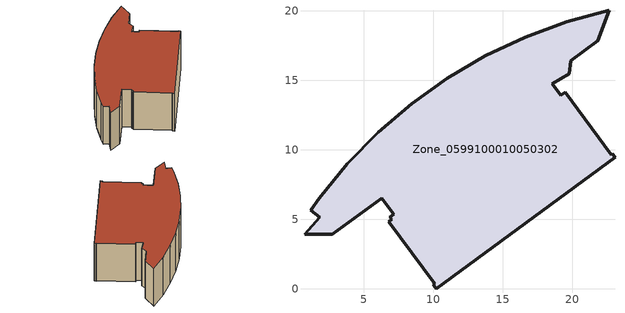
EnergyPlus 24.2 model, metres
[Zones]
Zone_0599100010050302
 floor ground (C_G): 11.01,15.14 13.74,16.74 16.61,18.09 19.58,19.19 22.64,20.02 21.82,17.82 19.88,16.41 19.76,15.45 18.53,14.76 19.15,13.9 19.48,14.14 22.78,9.65 22.87,9.72 23.06,9.47 10.19,0 9.99,0.27 10.09,0.34 6.78,4.83 6.99,4.99 6.85,5.14 7.14,5.35 6.29,6.52 2.71,3.92 0.72,3.91 1.83,5.14 1.18,5.63 1.79,6.52 3.8,8.97 6.01,11.24 8.43,13.3 z0
 wall outside (C_F): 6.29,6.52 7.14,5.35 6.85,5.14 6.99,4.99 6.78,4.83 10.09,0.34 9.99,0.27 10.19,0 23.06,9.47 22.87,9.72 22.78,9.65 19.48,14.14 19.15,13.9 18.53,14.76 19.76,15.45 19.88,16.41 21.82,17.82 22.64,20.02 19.58,19.19 16.61,18.09 13.74,16.74 11.01,15.14 8.43,13.3 6.01,11.24 3.8,8.97 1.79,6.52 1.18,5.63 1.83,5.14 0.72,3.91 2.71,3.92 6.29,6.52 z0:6.34
 roof outside (C_R): 2.71,3.92 6.29,6.52 7.14,5.35 6.85,5.14 6.99,4.99 6.78,4.83 10.09,0.34 9.99,0.27 10.19,0 23.06,9.47 22.87,9.72 22.78,9.65 19.48,14.14 19.15,13.9 18.53,14.76 19.76,15.45 19.88,16.41 21.82,17.82 22.64,20.02 19.58,19.19 16.61,18.09 13.74,16.74 11.01,15.14 8.43,13.3 6.01,11.24 3.8,8.97 1.79,6.52 1.18,5.63 1.83,5.14 0.72,3.91 z6.34
[BUILDING]
Pand.0599100010050302: North Axis=0; Terrain=City; Loads Convergence Tolerance Value=0.04; Temperature Convergence Tolerance Value=0.4; Solar Distribution=FullExterior; Maximum Number of Warmup Days=25; Minimum Number of Warmup Days=1
[Site:Location]
Rotterdam.The.Hague.AP_ZH_NLD Design_Conditions: Latitude=51.96; Longitude=4.45; Time Zone=1; Elevation=-4.5
[SITE:GROUNDTEMPERATURE:BUILDINGSURFACE]
18, 18, 18, 18, 18, 18, 18, 18, 18, 18, 18, 18
[MATERIAL] Thermal Absorptance=0.9; Solar Absorptance=0.7; Visible Absorptance=0.7
Name | Roughness | Thickness | Conductivity | Density | Specific Heat
G.D.1965 | MediumSmooth | 0.15 | 1 | 540 | 1210
F.D.1965 | Rough | 0.3 | 0.857143 | 1920 | 840
R.D.1965 | MediumRough | 0.2 | 0.08 | 1500 | 1000
[CONSTRUCTION]
C_G: G.D.1965
C_F: F.D.1965
C_R: R.D.1965
[ZONE]
Zone_0599100010050302: Type=1; Multiplier=1; Ceiling Height=Autocalculate; Volume=Autocalculate; Floor Area=autocalculate; Part of Total Floor Area=Yes
[ZONEINFILTRATION:DESIGNFLOWRATE]
Infil_Zone_0599100010050302: Zone or ZoneList or Space or SpaceList=Zone_0599100010050302; Schedule=AlwaysOn; Design Flow Rate Calculation Method=Flow/Area; Flow Rate per Floor Area=0.0042; Constant Term Coefficient=1; Temperature Term Coefficient=0; Velocity Term Coefficient=0; Velocity Squared Term Coefficient=0
[HVACTEMPLATE:ZONE:IDEALLOADSAIRSYSTEM]
Zone_0599100010050302: Maximum Heating Supply Air Temperature=50; Minimum Cooling Supply Air Temperature=13; Maximum Heating Supply Air Humidity Ratio=0.0156; Minimum Cooling Supply Air Humidity Ratio=0.0077; Heating Limit=NoLimit; Cooling Limit=NoLimit; Dehumidification Control Type=ConstantSensibleHeatRatio; Cooling Sensible Heat Ratio=0.7; Dehumidification Setpoint=60; Humidification Control Type=None; Humidification Setpoint=30; Outdoor Air Method=None; Outdoor Air Flow Rate per Person=0.00944; Outdoor Air Flow Rate per Zone Floor Area=0; Outdoor Air Flow Rate per Zone=0; Demand Controlled Ventilation Type=None; Outdoor Air Economizer Type=NoEconomizer; Heat Recovery Type=None; Sensible Heat Recovery Effectiveness=0.7; Latent Heat Recovery Effectiveness=0.65
[ZONECONTROL:THERMOSTAT]
ThermostatControl_Zone_0599100010050302: Zone or ZoneList=Zone_0599100010050302; Control Type Schedule=DualSetpointControlType; Control 1=Thermostat_Zone_0599100010050302; Temperature Difference Between Cutout And Setpoint=0
[THERMOSTATSETPOINT:DUALSETPOINT]
Thermostat_Zone_0599100010050302: Heating Setpoint Temperature Schedule=HeatingSetpoint_Zone_0599100010050302; Cooling Setpoint Temperature Schedule=CoolingSetpoint_Zone_0599100010050302
[SCHEDULE:COMPACT]
HeatingSetpoint_Zone_0599100010050302: Through: 12/31, For: AllDays, Until: 24:00, 21
CoolingSetpoint_Zone_0599100010050302: Through: 12/31, For: AllDays, Until: 24:00, 24
DualSetpointControlType: Through: 12/31, For: AllDays, Until: 24:00, 4
AlwaysOn: Through: 12/31, For: AllDays, Until: 24:00, 1
